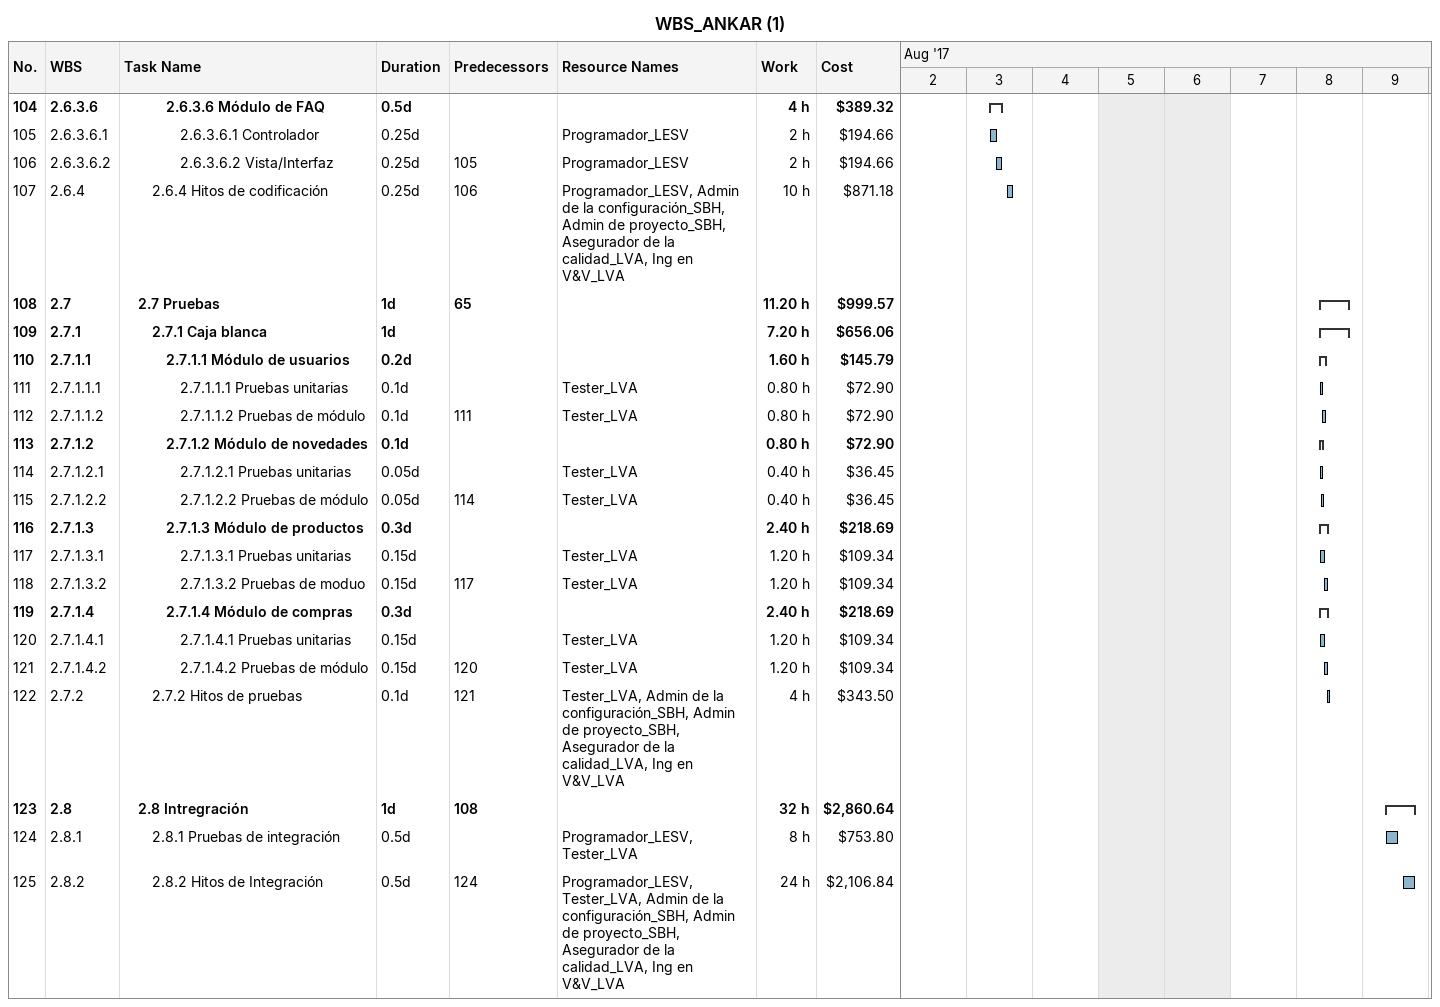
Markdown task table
WBS_ANKAR (1)

| ID | WBS | Task | Duration | Start | Finish | Predecessors | Resources | Work (h) | Cost ($) |
|---|---|---|---|---|---|---|---|---|---|
| 104 | 2.6.3.6 | **2.6.3.6 Módulo de FAQ** | 0.5d | 2017-08-03 | 2017-08-03 |  |  | 4 | 389.32 |
| 105 | 2.6.3.6.1 | 2.6.3.6.1 Controlador | 0.25d | 2017-08-03 | 2017-08-03 |  | Programador_LESV | 2 | 194.66 |
| 106 | 2.6.3.6.2 | 2.6.3.6.2 Vista/Interfaz | 0.25d | 2017-08-03 | 2017-08-03 | 105 | Programador_LESV | 2 | 194.66 |
| 107 | 2.6.4 | 2.6.4 Hitos de codificación | 0.25d | 2017-08-03 | 2017-08-03 | 106 | Programador_LESV, Admin de la configuración_SBH, Admin de proyecto_SBH, Asegurador de la calidad_LVA, Ing en V&V_LVA | 10 | 871.18 |
| 108 | 2.7 | **2.7 Pruebas** | 1d | 2017-08-08 | 2017-08-08 | 65 |  | 11.20 | 999.57 |
| 109 | 2.7.1 | **2.7.1 Caja blanca** | 1d | 2017-08-08 | 2017-08-08 |  |  | 7.20 | 656.06 |
| 110 | 2.7.1.1 | **2.7.1.1 Módulo de usuarios** | 0.2d | 2017-08-08 | 2017-08-08 |  |  | 1.60 | 145.79 |
| 111 | 2.7.1.1.1 | 2.7.1.1.1 Pruebas unitarias | 0.1d | 2017-08-08 | 2017-08-08 |  | Tester_LVA | 0.80 | 72.90 |
| 112 | 2.7.1.1.2 | 2.7.1.1.2 Pruebas de módulo | 0.1d | 2017-08-08 | 2017-08-08 | 111 | Tester_LVA | 0.80 | 72.90 |
| 113 | 2.7.1.2 | **2.7.1.2 Módulo de novedades** | 0.1d | 2017-08-08 | 2017-08-08 |  |  | 0.80 | 72.90 |
| 114 | 2.7.1.2.1 | 2.7.1.2.1 Pruebas unitarias | 0.05d | 2017-08-08 | 2017-08-08 |  | Tester_LVA | 0.40 | 36.45 |
| 115 | 2.7.1.2.2 | 2.7.1.2.2 Pruebas de módulo | 0.05d | 2017-08-08 | 2017-08-08 | 114 | Tester_LVA | 0.40 | 36.45 |
| 116 | 2.7.1.3 | **2.7.1.3 Módulo de productos** | 0.3d | 2017-08-08 | 2017-08-08 |  |  | 2.40 | 218.69 |
| 117 | 2.7.1.3.1 | 2.7.1.3.1 Pruebas unitarias | 0.15d | 2017-08-08 | 2017-08-08 |  | Tester_LVA | 1.20 | 109.34 |
| 118 | 2.7.1.3.2 | 2.7.1.3.2 Pruebas de moduo | 0.15d | 2017-08-08 | 2017-08-08 | 117 | Tester_LVA | 1.20 | 109.34 |
| 119 | 2.7.1.4 | **2.7.1.4 Módulo de compras** | 0.3d | 2017-08-08 | 2017-08-08 |  |  | 2.40 | 218.69 |
| 120 | 2.7.1.4.1 | 2.7.1.4.1 Pruebas unitarias | 0.15d | 2017-08-08 | 2017-08-08 |  | Tester_LVA | 1.20 | 109.34 |
| 121 | 2.7.1.4.2 | 2.7.1.4.2 Pruebas de módulo | 0.15d | 2017-08-08 | 2017-08-08 | 120 | Tester_LVA | 1.20 | 109.34 |
| 122 | 2.7.2 | 2.7.2 Hitos de pruebas | 0.1d | 2017-08-08 | 2017-08-08 | 121 | Tester_LVA, Admin de la configuración_SBH, Admin de proyecto_SBH, Asegurador de la calidad_LVA, Ing en V&V_LVA | 4 | 343.50 |
| 123 | 2.8 | **2.8 Intregración** | 1d | 2017-08-09 | 2017-08-09 | 108 |  | 32 | 2860.64 |
| 124 | 2.8.1 | 2.8.1 Pruebas de integración | 0.5d | 2017-08-09 | 2017-08-09 |  | Programador_LESV, Tester_LVA | 8 | 753.80 |
| 125 | 2.8.2 | 2.8.2 Hitos de Integración | 0.5d | 2017-08-09 | 2017-08-09 | 124 | Programador_LESV, Tester_LVA, Admin de la configuración_SBH, Admin de proyecto_SBH, Asegurador de la calidad_LVA, Ing en V&V_LVA | 24 | 2106.84 |
